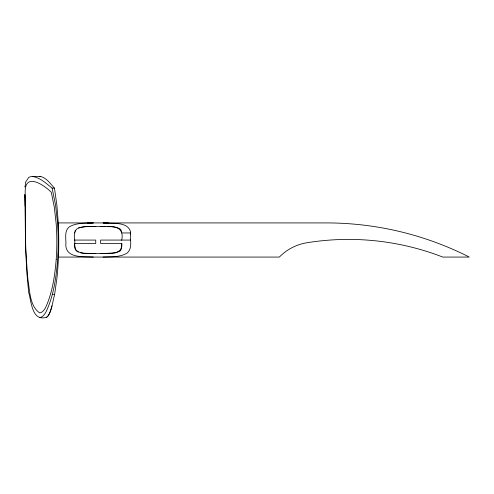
<?xml version="1.0" encoding="UTF-8"?>
<svg xmlns="http://www.w3.org/2000/svg" width="494" height="494" viewBox="0 0 494 494"><rect width="100%" height="100%" fill="white"/><g stroke="black" fill="none" stroke-linecap="round" stroke-linejoin="round"><path stroke-width="0.74" d="M25.132 206.122A17.278 0.463 90 0 0 24.7 194.741A17.278 0.463 -90 0 1 25.132 206.122A144.668 3.859 90 0 0 25.589 248.593L26.867 273.003L28.652 292.318C31.369 300.963 31.74 321.81 46.417 317.302A67.795 11.547 90 0 0 51.994 305.897L54.636 294.325L56.884 278.548A79.275 16.463 90 0 0 58.286 222.918L56.884 205.072L54.457 188.146C50.407 183.774 46.751 178.075 40.675 176.5L30.745 176.636L28.788 177.352L25.688 182.014L25.046 186.862L24.7 186.862M39.582 317.5L40.736 317.302A69.747 16.586 90 0 0 46.177 311.56C53.618 295.696 56.112 278.017 57.557 260.702A77.478 22.415 90 0 0 57.557 222.918L55.563 205.072L52.111 188.146C46.214 183.502 40.403 177.754 32.703 176.5M74.934 231.377L75.335 230.21M78.54 227.746L84.363 226.727L93.835 226.388L111.99 226.727L115.355 227.154L119.567 228.555L120.82 229.624L121.82 232.952L130.546 232.952M39.279 176.636L40.675 176.5M103.03 257.071C111.082 256.658 119.974 257.423 127.137 253.064C133.287 247.741 129.453 238.454 130.546 231.544C127.069 220.96 111.7 224.097 103.03 222.918L108.723 223.047M87.463 223.035L93.323 222.918C85.271 223.331 76.372 222.578 69.209 226.937C63.664 231.482 66.511 239.565 65.801 245.648C66.814 258.646 84.159 256.367 93.323 257.071M95.787 226.388C89.457 226.697 82.529 225.844 76.761 229.018C72.723 233.038 75.539 239.769 74.637 244.752C74.032 255.639 88.969 252.977 95.787 253.601M100.566 253.601C107.92 253.403 123.704 255.213 121.715 243.295M52.111 188.146L54.457 188.146M74.248 240.072L95.737 240.072L95.737 243.456L74.532 243.456L75.236 249.285M130.546 240.072L100.615 240.072L100.615 243.456L121.82 243.456L120.974 250.038L119.826 251.224L115.658 252.811L102.511 253.601L83.517 253.268M52.37 294.325L54.636 294.325M100.566 226.388L105.815 226.462M107.315 226.487C117.356 226.301 124.006 228.876 121.715 240.374M80.695 252.811L82.813 253.15M78.28 252.125L75.761 250.433M130.36 232.865L130.546 234.341M74.532 232.551L74.532 232.952M58.28 231.266L58.28 222.918L326.38 222.918A316.117 316.117 0 0 1 469.3 257.071L442.785 257.071A260.702 260.702 0 0 0 306.928 242.745A49.542 49.542 0 0 0 279.351 257.071L58.28 257.071L58.28 252.52M51.994 305.897A67.795 11.547 -90 0 1 46.417 317.29M56.193 259.616C54.815 275.837 52.481 292.392 45.707 307.33A64.85 15.425 90 0 1 40.644 312.665L39.588 312.856C29.652 305.897 29.906 291.139 27.997 280.098A140.16 11.208 -90 0 1 25.707 246.203L25.509 233.106A140.012 3.736 90 0 1 25.188 190.486C25.923 172.35 45.084 185.8 51.296 192.29L54.309 207.19L56.193 224.004A73.019 21.125 90 0 1 56.193 259.616"/></g></svg>
